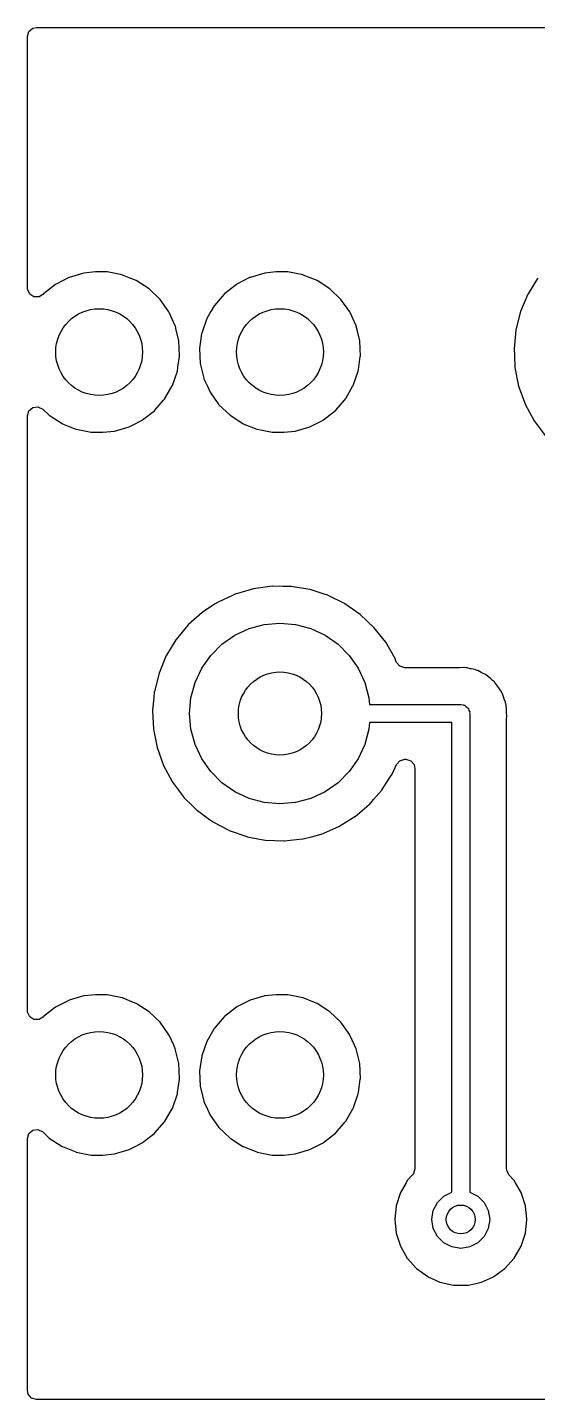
# Model space of a CAD drawing. Extents: x 50.5 to 69.5, y -69.5 to -50.5.
# Drawn here: x 50.51 to 57.56, y -69.49 to -50.51 of the extents above; entities that cross this region are included whole.
import ezdxf

# ---------------------------------------------------------------- set-up
doc = ezdxf.new("R2010")
doc.units = 0
doc.layers.add('BLACK', color=7, linetype='CONTINUOUS')

msp = doc.modelspace()

# ---------------------------------------------------------------- linework, layer by layer
at = {"layer": 'BLACK', "linetype": 'CONTINUOUS'}
for p, q in [((50.5085, -50.6345), (50.5285, -50.5664)), ((50.5085, -54.1138), (50.5085, -50.6345)), ((50.5285, -50.5664), (50.5822, -50.5199)), ((50.5822, -50.5199), (50.6345, -50.5085)), ((50.6345, -50.5085), (69.3655, -50.5085)), ((51.2894, -53.9065), (51.0865, -53.9661)), ((51.4472, -53.8915), (51.2894, -53.9065)), ((51.6031, -53.8915), (51.4472, -53.8915)), ((51.6087, -53.8918), (51.6031, -53.8915)), ((51.8163, -53.9323), (51.6087, -53.8918)), ((53.7894, -53.9065), (53.5865, -53.9661)), ((53.9472, -53.8915), (53.7894, -53.9065)), ((54.1031, -53.8915), (53.9472, -53.8915)), ((54.1087, -53.8918), (54.1031, -53.8915)), ((54.3163, -53.9323), (54.1087, -53.8918)), ((50.8984, -54.0629), (50.7321, -54.1936)), ((50.9037, -54.0602), (50.8984, -54.0629)), ((50.9038, -54.0602), (50.9037, -54.0602)), ((51.0811, -53.9688), (50.9038, -54.0602)), ((51.0865, -53.9661), (51.0811, -53.9688)), ((51.0811, -53.9688), (51.0811, -53.9688)), ((51.8218, -53.9346), (51.8163, -53.9323)), ((51.9157, -53.9724), (51.8218, -53.9346)), ((51.8218, -53.9346), (51.8218, -53.9346)), ((52.0125, -54.0114), (51.9157, -53.9724)), ((52.1901, -54.1261), (52.0125, -54.0114)), ((53.3984, -54.0629), (53.2321, -54.1936)), ((53.4037, -54.0602), (53.3984, -54.0629)), ((53.4038, -54.0602), (53.4037, -54.0602)), ((53.5811, -53.9688), (53.4038, -54.0602)), ((53.5865, -53.9661), (53.5811, -53.9688)), ((53.5811, -53.9688), (53.5811, -53.9688)), ((54.3218, -53.9346), (54.3163, -53.9323)), ((54.4157, -53.9724), (54.3218, -53.9346)), ((54.3218, -53.9346), (54.3218, -53.9346)), ((54.5125, -54.0114), (54.4157, -53.9724)), ((54.6901, -54.1261), (54.5125, -54.0114)), ((57.5619, -53.98), (57.4323, -54.1936)), ((57.5644, -53.976), (57.5619, -53.98)), ((50.5098, -54.1316), (50.5085, -54.1138)), ((50.5392, -54.1963), (50.5098, -54.1316)), ((50.5989, -54.2347), (50.5392, -54.1963)), ((50.6699, -54.2347), (50.5989, -54.2347)), ((50.7226, -54.2009), (50.6699, -54.2347)), ((50.7238, -54.2023), (50.7226, -54.2009)), ((50.7281, -54.1981), (50.7238, -54.2023)), ((50.7321, -54.1936), (50.7281, -54.1981)), ((52.3429, -54.2724), (52.1901, -54.1261)), ((52.4653, -54.4449), (52.3429, -54.2724)), ((53.2281, -54.1981), (53.1441, -54.295)), ((53.2321, -54.1936), (53.2281, -54.1981)), ((53.2281, -54.1981), (53.2281, -54.1981)), ((54.8429, -54.2724), (54.6901, -54.1261)), ((54.9653, -54.4449), (54.8429, -54.2724)), ((57.4288, -54.1994), (57.3277, -54.4405)), ((57.4323, -54.1936), (57.4288, -54.1994)), ((52.4736, -54.4631), (52.4653, -54.4449)), ((52.5289, -54.5848), (52.4736, -54.4631)), ((53.0433, -54.44), (52.9875, -54.5365)), ((53.0904, -54.3586), (53.0433, -54.44)), ((53.0934, -54.3534), (53.0904, -54.3585)), ((53.0904, -54.3585), (53.0904, -54.3586)), ((53.1441, -54.295), (53.0934, -54.3534)), ((54.9736, -54.4631), (54.9653, -54.4449)), ((55.0289, -54.5848), (54.9736, -54.4631)), ((57.3277, -54.4405), (57.2634, -54.6938)), ((52.5529, -54.6375), (52.5289, -54.5848)), ((52.5543, -54.6433), (52.5529, -54.6375)), ((52.5664, -54.6938), (52.5543, -54.6433)), ((52.5543, -54.6433), (52.5543, -54.6433)), ((52.9875, -54.5365), (52.9181, -54.7363)), ((55.0529, -54.6375), (55.0289, -54.5848)), ((55.0543, -54.6433), (55.0529, -54.6375)), ((55.0664, -54.6938), (55.0543, -54.6433)), ((55.0543, -54.6433), (55.0543, -54.6433)), ((52.6024, -54.8431), (52.5664, -54.6938)), ((52.6072, -54.9456), (52.6024, -54.8431)), ((52.9021, -54.8469), (52.8878, -54.9456)), ((52.9173, -54.7422), (52.9021, -54.8469)), ((52.9181, -54.7363), (52.9173, -54.7422)), ((52.9173, -54.7422), (52.9173, -54.7422)), ((55.1024, -54.8431), (55.0664, -54.6938)), ((55.1076, -54.9538), (55.1024, -54.8431)), ((57.2634, -54.6938), (57.2372, -54.9538)), ((52.6122, -55.0544), (52.6072, -54.9456)), ((52.8878, -54.9456), (52.8976, -55.1569)), ((55.1122, -55.0544), (55.1076, -54.9538)), ((57.2372, -54.9538), (57.2374, -54.9585)), ((57.2374, -54.9585), (57.2417, -55.0484)), ((57.2374, -54.9585), (57.2374, -54.9585)), ((57.2417, -55.0484), (57.2497, -55.2149)), ((52.5819, -55.2637), (52.5896, -55.2102)), ((52.5896, -55.2102), (52.6114, -55.0603)), ((52.6114, -55.0603), (52.6122, -55.0544)), ((52.6114, -55.0603), (52.6114, -55.0603)), ((52.8976, -55.1569), (52.9471, -55.3625)), ((55.0819, -55.2637), (55.0896, -55.2102)), ((55.0896, -55.2102), (55.1114, -55.0603)), ((55.1114, -55.0603), (55.1122, -55.0544)), ((55.1114, -55.0603), (55.1114, -55.0603)), ((57.2497, -55.2149), (57.3007, -55.4713)), ((52.5125, -55.4635), (52.5819, -55.2637)), ((52.9471, -55.3625), (52.9496, -55.368)), ((52.9496, -55.368), (52.9496, -55.368)), ((52.9496, -55.368), (52.9931, -55.4635)), ((55.0125, -55.4635), (55.0819, -55.2637)), ((52.4096, -55.6414), (52.5095, -55.4687)), ((52.5095, -55.4687), (52.5125, -55.4635)), ((52.9931, -55.4635), (53.0347, -55.5551)), ((53.0347, -55.5551), (53.1571, -55.7276)), ((54.9096, -55.6414), (55.0095, -55.4687)), ((55.0095, -55.4687), (55.0125, -55.4635)), ((57.3007, -55.4713), (57.389, -55.7173)), ((50.5285, -55.8123), (50.5822, -55.7658)), ((50.5822, -55.7658), (50.6524, -55.7557)), ((50.6524, -55.7557), (50.7216, -55.7894)), ((50.7216, -55.7894), (50.8055, -55.8697)), ((52.1016, -55.9371), (52.2679, -55.8064)), ((52.2679, -55.8064), (52.2719, -55.8019)), ((52.2719, -55.8019), (52.3904, -55.6652)), ((52.2719, -55.8019), (52.2719, -55.8019)), ((52.3904, -55.6652), (52.4066, -55.6466)), ((52.4066, -55.6466), (52.4096, -55.6415)), ((52.4096, -55.6415), (52.4096, -55.6414)), ((53.1571, -55.7276), (53.3098, -55.8739)), ((54.6016, -55.9371), (54.7679, -55.8064)), ((54.7679, -55.8064), (54.7719, -55.8019)), ((54.7719, -55.8019), (54.8904, -55.6652)), ((54.7719, -55.8019), (54.7719, -55.8019)), ((54.8904, -55.6652), (54.9066, -55.6466)), ((54.9066, -55.6466), (54.9096, -55.6415)), ((54.9096, -55.6415), (54.9096, -55.6414)), ((57.389, -55.7173), (57.3912, -55.7214)), ((57.3912, -55.7214), (57.5086, -55.9398)), ((50.5085, -55.8804), (50.5285, -55.8123)), ((50.5085, -64.1138), (50.5085, -55.8804)), ((50.8055, -55.8697), (50.8055, -55.8697)), ((50.8055, -55.8697), (50.8098, -55.8739)), ((50.8098, -55.8739), (50.9875, -55.9886)), ((50.9875, -55.9886), (50.9931, -55.9909)), ((50.9931, -55.9909), (51.1782, -56.0654)), ((51.9596, -56.0102), (52.0962, -55.9398)), ((52.0962, -55.9398), (52.0963, -55.9398)), ((52.0963, -55.9398), (52.1016, -55.9371)), ((53.3098, -55.8739), (53.4875, -55.9886)), ((53.4875, -55.9886), (53.4931, -55.9909)), ((53.4931, -55.9909), (53.6782, -56.0654)), ((54.4596, -56.0102), (54.5962, -55.9398)), ((54.5962, -55.9398), (54.5963, -55.9398)), ((54.5963, -55.9398), (54.6016, -55.9371)), ((57.5086, -55.9398), (57.5127, -55.9475)), ((57.5127, -55.9475), (57.5155, -55.9512)), ((57.5155, -55.9512), (57.5155, -55.9512)), ((57.5155, -55.9512), (57.6663, -56.1532)), ((51.1782, -56.0654), (51.1782, -56.0654)), ((51.1782, -56.0654), (51.1837, -56.0677)), ((51.1837, -56.0677), (51.3913, -56.1082)), ((51.3913, -56.1082), (51.3969, -56.1085)), ((51.3969, -56.1085), (51.5528, -56.1085)), ((51.5528, -56.1085), (51.7106, -56.0935)), ((51.7106, -56.0935), (51.9135, -56.0339)), ((51.9135, -56.0339), (51.9596, -56.0102)), ((53.6782, -56.0654), (53.6782, -56.0654)), ((53.6782, -56.0654), (53.6837, -56.0677)), ((53.6837, -56.0677), (53.8913, -56.1082)), ((53.8913, -56.1082), (53.8969, -56.1085)), ((53.8969, -56.1085), (54.0528, -56.1085)), ((54.0528, -56.1085), (54.2106, -56.0935)), ((54.2106, -56.0935), (54.4135, -56.0339)), ((54.4135, -56.0339), (54.4596, -56.0102)), ((53.6334, -58.2751), (53.3824, -58.3482)), ((53.8923, -58.2399), (53.6334, -58.2751)), ((53.897, -58.2399), (53.8923, -58.2399)), ((54.0399, -58.2418), (53.897, -58.2399)), ((53.897, -58.2399), (53.897, -58.2399)), ((54.1537, -58.2433), (54.0399, -58.2418)), ((54.4117, -58.2853), (54.1537, -58.2433)), ((53.1451, -58.4577), (53.1061, -58.4832)), ((53.3417, -58.367), (53.1451, -58.4577)), ((53.3782, -58.3502), (53.3417, -58.367)), ((53.3824, -58.3482), (53.3782, -58.3502)), ((53.3782, -58.3502), (53.3782, -58.3502)), ((54.4161, -58.2867), (54.4117, -58.2853)), ((54.6246, -58.3534), (54.4161, -58.2867)), ((54.6606, -58.365), (54.6246, -58.3534)), ((54.6648, -58.367), (54.6606, -58.365)), ((54.8908, -58.4785), (54.6648, -58.367)), ((54.6648, -58.367), (54.6648, -58.367)), ((52.9265, -58.601), (52.7315, -58.775)), ((52.9304, -58.5984), (52.9265, -58.601)), ((53.1061, -58.4832), (52.9304, -58.5984)), ((52.9304, -58.5984), (52.9304, -58.5984)), ((54.895, -58.4806), (54.8908, -58.4785)), ((55.1098, -58.6296), (54.895, -58.4806)), ((55.3001, -58.8086), (55.1098, -58.6296)), ((52.7315, -58.775), (52.5644, -58.976)), ((53.375, -58.9175), (53.5725, -58.8254)), ((53.5725, -58.8254), (53.7829, -58.769)), ((53.7829, -58.769), (54, -58.75)), ((54, -58.75), (54.2171, -58.769)), ((54.2171, -58.769), (54.4275, -58.8254)), ((54.4275, -58.8254), (54.625, -58.9175)), ((55.462, -59.0139), (55.3001, -58.8086)), ((52.5619, -58.98), (52.4323, -59.1936)), ((52.5644, -58.976), (52.5619, -58.98)), ((53.1965, -59.0424), (53.375, -58.9175)), ((54.625, -58.9175), (54.8035, -59.0424)), ((55.5916, -59.2408), (55.462, -59.0139)), ((52.4288, -59.1994), (52.3277, -59.4405)), ((52.4323, -59.1936), (52.4288, -59.1994)), ((52.9175, -59.375), (53.0424, -59.1965)), ((53.0424, -59.1965), (53.1965, -59.0424)), ((54.8035, -59.0424), (54.9576, -59.1965)), ((54.9576, -59.1965), (55.0825, -59.375)), ((52.8254, -59.5725), (52.9175, -59.375)), ((55.0825, -59.375), (55.1746, -59.5725)), ((55.5933, -59.2452), (55.5916, -59.2408)), ((55.6093, -59.2862), (55.5933, -59.2452)), ((55.5933, -59.2452), (55.5933, -59.2452)), ((55.6121, -59.2928), (55.6093, -59.2862)), ((55.6586, -59.3465), (55.6121, -59.2928)), ((55.7267, -59.3665), (55.6586, -59.3465)), ((56.4761, -59.3665), (55.7267, -59.3665)), ((56.484, -59.3663), (56.4761, -59.3665)), ((56.5401, -59.3627), (56.484, -59.3663)), ((56.5479, -59.3642), (56.5401, -59.3627)), ((56.5482, -59.3643), (56.5479, -59.3642)), ((56.5479, -59.3642), (56.5479, -59.3642)), ((56.5718, -59.3665), (56.5482, -59.3643)), ((56.58, -59.3665), (56.5718, -59.3665)), ((56.5877, -59.3685), (56.58, -59.3665)), ((56.6004, -59.3717), (56.5877, -59.3685)), ((56.5877, -59.3685), (56.5877, -59.3685)), ((56.6344, -59.3805), (56.6004, -59.3717)), ((56.6422, -59.3822), (56.6344, -59.3805)), ((56.6973, -59.3927), (56.6422, -59.3822)), ((56.7045, -59.3961), (56.6973, -59.3927)), ((56.7048, -59.3962), (56.7045, -59.3961)), ((56.7045, -59.3961), (56.7045, -59.3961)), ((56.7271, -59.4043), (56.7048, -59.3962)), ((56.7274, -59.4043), (56.7271, -59.4043)), ((56.7351, -59.4063), (56.7274, -59.4043)), ((56.7274, -59.4043), (56.7274, -59.4043)), ((56.7843, -59.4334), (56.7351, -59.4063)), ((52.3277, -59.4405), (52.2634, -59.6938)), ((52.769, -59.7829), (52.8254, -59.5725)), ((55.1746, -59.5725), (55.231, -59.7829)), ((56.7913, -59.437), (56.7843, -59.4334)), ((56.8421, -59.4609), (56.7913, -59.437)), ((56.8482, -59.4659), (56.8421, -59.4609)), ((56.8483, -59.4659), (56.8482, -59.4659)), ((56.8485, -59.4661), (56.8483, -59.4659)), ((56.8681, -59.4794), (56.8485, -59.4661)), ((56.8753, -59.4834), (56.8681, -59.4794)), ((56.8811, -59.4888), (56.8753, -59.4834)), ((56.9163, -59.5219), (56.8811, -59.4888)), ((56.8811, -59.4888), (56.8811, -59.4888)), ((56.9222, -59.5271), (56.9163, -59.5219)), ((56.9404, -59.5421), (56.9222, -59.5271)), ((56.9655, -59.5629), (56.9404, -59.5421)), ((56.9701, -59.5693), (56.9655, -59.5629)), ((56.9703, -59.5696), (56.9701, -59.5693)), ((56.9701, -59.5693), (56.9701, -59.5693)), ((56.986, -59.5873), (56.9703, -59.5696)), ((56.992, -59.593), (56.986, -59.5873)), ((57.0221, -59.6404), (56.992, -59.593)), ((52.2541, -59.7853), (52.2372, -59.9538)), ((52.2629, -59.6984), (52.2541, -59.7853)), ((52.2634, -59.6938), (52.2629, -59.6984)), ((52.2629, -59.6984), (52.2629, -59.6984)), ((52.75, -60), (52.769, -59.7829)), ((55.231, -59.7829), (55.2391, -59.875)), ((57.0265, -59.6469), (57.0221, -59.6404)), ((57.0549, -59.686), (57.0265, -59.6469)), ((57.0596, -59.6924), (57.0549, -59.686)), ((57.0549, -59.686), (57.0549, -59.686)), ((57.0625, -59.6997), (57.0596, -59.6924)), ((57.0625, -59.6998), (57.0625, -59.6997)), ((57.0626, -59.7), (57.0625, -59.6998)), ((57.0733, -59.7212), (57.0626, -59.7)), ((57.0735, -59.7214), (57.0733, -59.7212)), ((57.0778, -59.7281), (57.0735, -59.7214)), ((57.0951, -59.7816), (57.0778, -59.7281)), ((57.0978, -59.789), (57.0951, -59.7816)), ((57.1156, -59.8338), (57.0978, -59.789)), ((52.2372, -59.9538), (52.2374, -59.9585)), ((52.2374, -59.9585), (52.2377, -59.9641)), ((52.2374, -59.9585), (52.2374, -59.9585)), ((52.2377, -59.9641), (52.2497, -60.2149)), ((55.2391, -59.875), (56.5, -59.875)), ((56.5, -59.875), (56.5355, -59.8801)), ((56.5355, -59.8801), (56.5431, -59.885)), ((56.5431, -59.885), (56.552, -59.8863)), ((56.552, -59.8863), (56.5722, -59.9038)), ((56.5722, -59.9038), (56.5946, -59.9183)), ((56.5946, -59.9183), (56.5984, -59.9265)), ((56.5984, -59.9265), (56.6052, -59.9325)), ((56.6052, -59.9325), (56.6127, -59.9581)), ((56.6127, -59.9581), (56.6238, -59.9824)), ((56.6238, -59.9824), (56.6225, -59.9913)), ((57.1185, -59.8412), (57.1156, -59.8338)), ((57.1156, -59.8338), (57.1156, -59.8338)), ((57.1195, -59.8491), (57.1185, -59.8412)), ((57.1195, -59.8494), (57.1195, -59.8491)), ((57.1195, -59.8491), (57.1195, -59.8491)), ((57.1247, -59.8725), (57.1195, -59.8494)), ((57.1272, -59.8803), (57.1247, -59.8725)), ((57.1277, -59.8883), (57.1272, -59.8803)), ((57.1308, -59.9364), (57.1277, -59.8883)), ((57.1277, -59.8883), (57.1277, -59.8883)), ((57.1315, -59.9443), (57.1308, -59.9364)), ((57.1335, -59.9601), (57.1315, -59.9443)), ((57.1335, -59.9761), (57.1335, -59.9601)), ((57.1337, -59.984), (57.1335, -59.9761)), ((57.1373, -60.0401), (57.1337, -59.984)), ((52.769, -60.2171), (52.75, -60)), ((55.2391, -60.125), (55.231, -60.2171)), ((56.375, -60.125), (55.2391, -60.125)), ((56.375, -66.6203), (56.375, -60.125)), ((56.6225, -59.9913), (56.625, -60)), ((56.625, -60), (56.625, -66.6203)), ((57.1335, -60.0718), (57.1357, -60.0482)), ((57.1335, -66.2975), (57.1335, -60.0718)), ((57.1357, -60.0482), (57.1358, -60.0479)), ((57.1358, -60.0479), (57.1373, -60.0401)), ((57.1358, -60.0479), (57.1358, -60.0479)), ((52.2497, -60.2149), (52.3007, -60.4713)), ((52.8254, -60.4275), (52.769, -60.2171)), ((55.231, -60.2171), (55.1746, -60.4275)), ((52.3007, -60.4713), (52.389, -60.7173)), ((52.9175, -60.625), (52.8254, -60.4275)), ((55.1746, -60.4275), (55.0825, -60.625)), ((52.389, -60.7173), (52.3912, -60.7214)), ((52.3912, -60.7214), (52.5086, -60.9398)), ((53.0424, -60.8035), (52.9175, -60.625)), ((55.0825, -60.625), (54.9576, -60.8035)), ((55.5497, -60.8414), (55.61, -60.7077)), ((55.61, -60.7077), (55.6562, -60.6539)), ((55.6562, -60.6539), (55.7248, -60.6335)), ((55.7248, -60.6335), (55.7405, -60.6335)), ((55.7405, -60.6335), (55.8086, -60.6535)), ((55.8086, -60.6535), (55.8551, -60.7072)), ((55.8551, -60.7072), (55.8665, -60.7595)), ((53.1965, -60.9576), (53.0424, -60.8035)), ((54.9576, -60.8035), (54.8035, -60.9576)), ((55.4384, -61.0145), (55.5289, -60.8739)), ((55.5289, -60.8739), (55.5497, -60.8414)), ((55.8665, -60.7595), (55.8665, -66.2975)), ((52.5086, -60.9398), (52.5127, -60.9475)), ((52.5127, -60.9475), (52.5155, -60.9512)), ((52.5155, -60.9512), (52.5155, -60.9512)), ((52.5155, -60.9512), (52.6663, -61.1532)), ((53.375, -61.0825), (53.1965, -60.9576)), ((53.5725, -61.1746), (53.375, -61.0825)), ((54.625, -61.0825), (54.4275, -61.1746)), ((54.8035, -60.9576), (54.625, -61.0825)), ((55.295, -61.1905), (55.4053, -61.0648)), ((55.4053, -61.0648), (55.4083, -61.0613)), ((55.4053, -61.0648), (55.4053, -61.0648)), ((55.4083, -61.0613), (55.4384, -61.0145)), ((52.6663, -61.1532), (52.6663, -61.1532)), ((52.6663, -61.1532), (52.6691, -61.1569)), ((52.6691, -61.1569), (52.6724, -61.1602)), ((52.6724, -61.1602), (52.6724, -61.1602)), ((52.6724, -61.1602), (52.7993, -61.2859)), ((52.7993, -61.2859), (52.8547, -61.3409)), ((53.7829, -61.231), (53.5725, -61.1746)), ((54, -61.25), (53.7829, -61.231)), ((54.2171, -61.231), (54, -61.25)), ((54.4275, -61.1746), (54.2171, -61.231)), ((55.0401, -61.4236), (55.2324, -61.2608)), ((55.2324, -61.2608), (55.236, -61.2578)), ((55.2324, -61.2608), (55.2324, -61.2608)), ((55.236, -61.2578), (55.295, -61.1905)), ((52.8547, -61.3409), (52.8585, -61.3437)), ((52.8585, -61.3437), (52.8585, -61.3437)), ((52.8585, -61.3437), (53.006, -61.4518)), ((53.006, -61.4518), (53.0655, -61.4955)), ((53.0655, -61.4955), (53.0697, -61.4977)), ((53.0697, -61.4977), (53.0697, -61.4977)), ((53.0697, -61.4977), (53.2927, -61.615)), ((54.8143, -61.5642), (55.0365, -61.4266)), ((55.0365, -61.4266), (55.0401, -61.4236)), ((55.0401, -61.4236), (55.0401, -61.4236)), ((53.2927, -61.615), (53.2927, -61.615)), ((53.2927, -61.615), (53.2968, -61.6172)), ((53.2968, -61.6172), (53.5436, -61.7033)), ((54.4341, -61.7042), (54.5696, -61.6685)), ((54.5696, -61.6685), (54.5741, -61.6674)), ((54.5696, -61.6685), (54.5696, -61.6685)), ((54.5741, -61.6674), (54.8143, -61.5642)), ((53.5436, -61.7033), (53.5482, -61.7042)), ((53.5482, -61.7042), (53.7958, -61.7512)), ((53.7958, -61.7512), (53.7958, -61.7512)), ((53.7958, -61.7512), (53.8004, -61.7521)), ((53.8004, -61.7521), (53.931, -61.7572)), ((53.931, -61.7572), (54.0569, -61.7622)), ((54.0569, -61.7622), (54.0569, -61.7622)), ((54.0569, -61.7622), (54.0615, -61.7624)), ((54.0615, -61.7624), (54.141, -61.7537)), ((54.141, -61.7537), (54.3167, -61.7344)), ((54.3167, -61.7344), (54.3214, -61.7339)), ((54.3167, -61.7344), (54.3167, -61.7344)), ((54.3214, -61.7339), (54.4341, -61.7042)), ((51.0811, -63.9688), (50.9038, -64.0602)), ((51.0865, -63.9661), (51.0811, -63.9688)), ((51.0811, -63.9688), (51.0811, -63.9688)), ((51.2894, -63.9065), (51.0865, -63.9661)), ((51.4472, -63.8915), (51.2894, -63.9065)), ((51.6031, -63.8915), (51.4472, -63.8915)), ((51.6087, -63.8918), (51.6031, -63.8915)), ((51.8163, -63.9323), (51.6087, -63.8918)), ((51.8218, -63.9346), (51.8163, -63.9323)), ((51.9524, -63.9872), (51.8218, -63.9346)), ((51.8218, -63.9346), (51.8218, -63.9346)), ((53.5811, -63.9688), (53.4038, -64.0602)), ((53.5865, -63.9661), (53.5811, -63.9688)), ((53.5811, -63.9688), (53.5811, -63.9688)), ((53.7894, -63.9065), (53.5865, -63.9661)), ((53.9472, -63.8915), (53.7894, -63.9065)), ((54.1031, -63.8915), (53.9472, -63.8915)), ((54.1087, -63.8918), (54.1031, -63.8915)), ((54.3163, -63.9323), (54.1087, -63.8918)), ((54.3218, -63.9346), (54.3163, -63.9323)), ((54.4524, -63.9872), (54.3218, -63.9346)), ((54.3218, -63.9346), (54.3218, -63.9346)), ((50.5098, -64.1316), (50.5085, -64.1138)), ((50.5392, -64.1963), (50.5098, -64.1316)), ((50.8984, -64.0629), (50.7321, -64.1936)), ((50.9037, -64.0602), (50.8984, -64.0629)), ((50.9038, -64.0602), (50.9037, -64.0602)), ((52.0125, -64.0114), (51.9524, -63.9872)), ((52.1901, -64.1261), (52.0125, -64.0114)), ((52.3429, -64.2724), (52.1901, -64.1261)), ((53.3984, -64.0629), (53.2321, -64.1936)), ((53.4037, -64.0602), (53.3984, -64.0629)), ((53.4038, -64.0602), (53.4037, -64.0602)), ((54.5125, -64.0114), (54.4524, -63.9872)), ((54.6901, -64.1261), (54.5125, -64.0114)), ((54.8429, -64.2724), (54.6901, -64.1261)), ((50.5989, -64.2347), (50.5392, -64.1963)), ((50.6699, -64.2347), (50.5989, -64.2347)), ((50.7226, -64.2009), (50.6699, -64.2347)), ((50.7238, -64.2023), (50.7226, -64.2009)), ((50.7281, -64.1981), (50.7238, -64.2023)), ((50.7321, -64.1936), (50.7281, -64.1981)), ((52.4653, -64.4449), (52.3429, -64.2724)), ((53.1448, -64.2942), (53.0934, -64.3534)), ((53.2281, -64.1981), (53.1448, -64.2942)), ((53.2321, -64.1936), (53.2281, -64.1981)), ((53.2281, -64.1981), (53.2281, -64.1981)), ((54.9653, -64.4449), (54.8429, -64.2724)), ((52.4678, -64.4504), (52.4653, -64.4449)), ((52.5315, -64.5905), (52.4678, -64.4504)), ((52.9875, -64.5365), (52.9181, -64.7363)), ((53.0433, -64.44), (52.9875, -64.5365)), ((53.0904, -64.3586), (53.0433, -64.44)), ((53.0934, -64.3534), (53.0904, -64.3585)), ((53.0904, -64.3585), (53.0904, -64.3586)), ((54.9678, -64.4504), (54.9653, -64.4449)), ((55.0315, -64.5905), (54.9678, -64.4504)), ((52.5529, -64.6375), (52.5315, -64.5905)), ((52.6024, -64.8431), (52.5529, -64.6375)), ((55.0529, -64.6375), (55.0315, -64.5905)), ((55.1024, -64.8431), (55.0529, -64.6375)), ((52.6072, -64.9456), (52.6024, -64.8431)), ((52.9181, -64.7363), (52.8878, -64.9456)), ((55.1122, -65.0544), (55.1024, -64.8431)), ((52.5845, -65.2454), (52.6114, -65.0603)), ((52.6122, -65.0544), (52.6072, -64.9456)), ((52.6114, -65.0603), (52.6122, -65.0544)), ((52.6114, -65.0603), (52.6114, -65.0603)), ((52.8878, -64.9456), (52.8976, -65.1569)), ((55.0845, -65.2454), (55.1114, -65.0603)), ((55.1114, -65.0603), (55.1122, -65.0544)), ((55.1114, -65.0603), (55.1114, -65.0603)), ((52.5125, -65.4635), (52.5819, -65.2637)), ((52.5819, -65.2637), (52.5845, -65.2454)), ((52.8976, -65.1569), (52.899, -65.1627)), ((52.899, -65.1627), (52.899, -65.1627)), ((52.899, -65.1627), (52.933, -65.304)), ((55.0125, -65.4635), (55.0819, -65.2637)), ((55.0819, -65.2637), (55.0845, -65.2454)), ((52.4096, -65.6414), (52.5095, -65.4687)), ((52.5095, -65.4687), (52.5125, -65.4635)), ((52.933, -65.304), (52.9471, -65.3625)), ((52.9471, -65.3625), (52.9496, -65.368)), ((52.9496, -65.368), (52.9496, -65.368)), ((52.9496, -65.368), (52.9931, -65.4635)), ((52.9931, -65.4635), (53.0347, -65.5551)), ((54.9096, -65.6414), (55.0095, -65.4687)), ((55.0095, -65.4687), (55.0125, -65.4635)), ((52.2719, -65.8019), (52.4026, -65.6512)), ((52.4026, -65.6512), (52.4066, -65.6466)), ((52.4066, -65.6466), (52.4096, -65.6415)), ((52.4096, -65.6415), (52.4096, -65.6414)), ((53.0347, -65.5551), (53.1571, -65.7276)), ((54.7719, -65.8019), (54.9026, -65.6512)), ((54.9026, -65.6512), (54.9066, -65.6466)), ((54.9066, -65.6466), (54.9096, -65.6415)), ((54.9096, -65.6415), (54.9096, -65.6414)), ((50.5085, -65.8804), (50.5285, -65.8123)), ((50.5285, -65.8123), (50.5822, -65.7658)), ((50.5822, -65.7658), (50.6524, -65.7557)), ((50.6524, -65.7557), (50.7216, -65.7894)), ((50.7216, -65.7894), (50.8055, -65.8697)), ((50.8055, -65.8697), (50.8055, -65.8697)), ((50.8055, -65.8697), (50.8098, -65.8739)), ((52.1016, -65.9371), (52.2679, -65.8064)), ((52.2679, -65.8064), (52.2719, -65.8019)), ((52.2719, -65.8019), (52.2719, -65.8019)), ((53.1571, -65.7276), (53.3098, -65.8739)), ((54.6016, -65.9371), (54.7679, -65.8064)), ((54.7679, -65.8064), (54.7719, -65.8019)), ((54.7719, -65.8019), (54.7719, -65.8019)), ((50.5085, -69.3655), (50.5085, -65.8804)), ((50.8098, -65.8739), (50.9875, -65.9886)), ((50.9875, -65.9886), (50.9931, -65.9909)), ((50.9931, -65.9909), (51.1782, -66.0654)), ((51.7106, -66.0935), (51.9135, -66.0339)), ((51.9135, -66.0339), (51.9971, -65.9909)), ((51.9971, -65.9909), (52.0962, -65.9398)), ((52.0962, -65.9398), (52.0963, -65.9398)), ((52.0963, -65.9398), (52.1016, -65.9371)), ((53.3098, -65.8739), (53.4875, -65.9886)), ((53.4875, -65.9886), (53.4931, -65.9909)), ((53.4931, -65.9909), (53.6782, -66.0654)), ((54.2106, -66.0935), (54.4135, -66.0339)), ((54.4135, -66.0339), (54.4971, -65.9909)), ((54.4971, -65.9909), (54.5962, -65.9398)), ((54.5962, -65.9398), (54.5963, -65.9398)), ((54.5963, -65.9398), (54.6016, -65.9371)), ((51.1782, -66.0654), (51.1782, -66.0654)), ((51.1782, -66.0654), (51.1837, -66.0677)), ((51.1837, -66.0677), (51.3913, -66.1082)), ((51.3913, -66.1082), (51.3969, -66.1085)), ((51.3969, -66.1085), (51.5528, -66.1085)), ((51.5528, -66.1085), (51.7106, -66.0935)), ((53.6782, -66.0654), (53.6782, -66.0654)), ((53.6782, -66.0654), (53.6837, -66.0677)), ((53.6837, -66.0677), (53.8913, -66.1082)), ((53.8913, -66.1082), (53.8969, -66.1085)), ((53.8969, -66.1085), (54.0528, -66.1085)), ((54.0528, -66.1085), (54.2106, -66.0935)), ((55.8341, -66.3818), (55.761, -66.4631)), ((55.8465, -66.3656), (55.8341, -66.3818)), ((55.8665, -66.2975), (55.8465, -66.3656)), ((57.1351, -66.3178), (57.1335, -66.2975)), ((57.1659, -66.3818), (57.1351, -66.3178)), ((57.239, -66.4631), (57.1659, -66.3818)), ((55.6655, -66.6284), (55.6065, -66.8101)), ((55.694, -66.5791), (55.6655, -66.6284)), ((55.7449, -66.4909), (55.694, -66.5791)), ((55.761, -66.4631), (55.7449, -66.4909)), ((56.2649, -66.6764), (56.375, -66.6203)), ((56.625, -66.6203), (56.7351, -66.6764)), ((57.2551, -66.4909), (57.239, -66.4631)), ((57.306, -66.5791), (57.2551, -66.4909)), ((57.3345, -66.6284), (57.306, -66.5791)), ((57.3935, -66.8101), (57.3345, -66.6284)), ((55.6058, -66.8166), (55.5872, -66.9934)), ((55.6065, -66.8101), (55.6058, -66.8166)), ((55.6058, -66.8166), (55.6058, -66.8166)), ((56.1196, -66.8764), (56.1764, -66.7649)), ((56.1764, -66.7649), (56.2649, -66.6764)), ((56.7351, -66.6764), (56.8236, -66.7649)), ((56.8236, -66.7649), (56.8804, -66.8764)), ((57.3942, -66.8166), (57.3935, -66.8101)), ((57.4128, -66.9934), (57.3942, -66.8166)), ((57.3942, -66.8166), (57.3942, -66.8166)), ((55.5872, -66.9934), (55.5865, -67)), ((55.5865, -67), (55.6065, -67.1899)), ((56.1, -67), (56.1196, -66.8764)), ((56.1196, -67.1236), (56.1, -67)), ((56.8804, -66.8764), (56.9, -67)), ((56.9, -67), (56.8804, -67.1236)), ((57.3935, -67.1899), (57.4135, -67)), ((57.4135, -67), (57.4128, -66.9934)), ((55.6065, -67.1899), (55.6655, -67.3716)), ((56.1764, -67.2351), (56.1196, -67.1236)), ((56.8804, -67.1236), (56.8236, -67.2351)), ((57.3345, -67.3716), (57.3935, -67.1899)), ((55.6655, -67.3716), (55.761, -67.5369)), ((56.2649, -67.3236), (56.1764, -67.2351)), ((56.3764, -67.3804), (56.2649, -67.3236)), ((56.5, -67.4), (56.3764, -67.3804)), ((56.6236, -67.3804), (56.5, -67.4)), ((56.7351, -67.3236), (56.6236, -67.3804)), ((56.8236, -67.2351), (56.7351, -67.3236)), ((57.239, -67.5369), (57.3345, -67.3716)), ((55.761, -67.5369), (55.8887, -67.6789)), ((57.1113, -67.6789), (57.239, -67.5369)), ((55.8887, -67.6789), (56.0432, -67.7911)), ((56.9568, -67.7911), (57.1113, -67.6789)), ((56.0432, -67.7911), (56.0493, -67.7938)), ((56.0493, -67.7938), (56.0493, -67.7938)), ((56.0493, -67.7938), (56.2117, -67.8661)), ((56.2117, -67.8661), (56.2177, -67.8688)), ((56.2177, -67.8688), (56.3111, -67.8886)), ((56.3111, -67.8886), (56.3981, -67.9071)), ((56.3981, -67.9071), (56.3981, -67.9071)), ((56.3981, -67.9071), (56.4045, -67.9085)), ((56.4045, -67.9085), (56.5955, -67.9085)), ((56.5955, -67.9085), (56.6019, -67.9071)), ((56.6019, -67.9071), (56.6889, -67.8886)), ((56.6019, -67.9071), (56.6019, -67.9071)), ((56.6889, -67.8886), (56.7823, -67.8688)), ((56.7823, -67.8688), (56.7883, -67.8661)), ((56.7883, -67.8661), (56.9507, -67.7938)), ((56.9507, -67.7938), (56.9568, -67.7911)), ((56.9507, -67.7938), (56.9507, -67.7938)), ((50.5199, -69.4178), (50.5085, -69.3655)), ((50.5664, -69.4715), (50.5199, -69.4178)), ((50.6345, -69.4915), (50.5664, -69.4715)), ((69.3655, -69.4915), (50.6345, -69.4915))]:
    msp.add_line(p, q, dxfattribs=at)
at = {"layer": 'BLACK'}
for centre, radius in [((51.5, -55), 0.6), ((54, -55), 0.6), ((54, -60), 0.575), ((51.5, -65), 0.6), ((54, -65), 0.6), ((56.5, -67), 0.2)]:
    msp.add_circle(centre, radius, dxfattribs=at)

doc.saveas('drawing.dxf')
